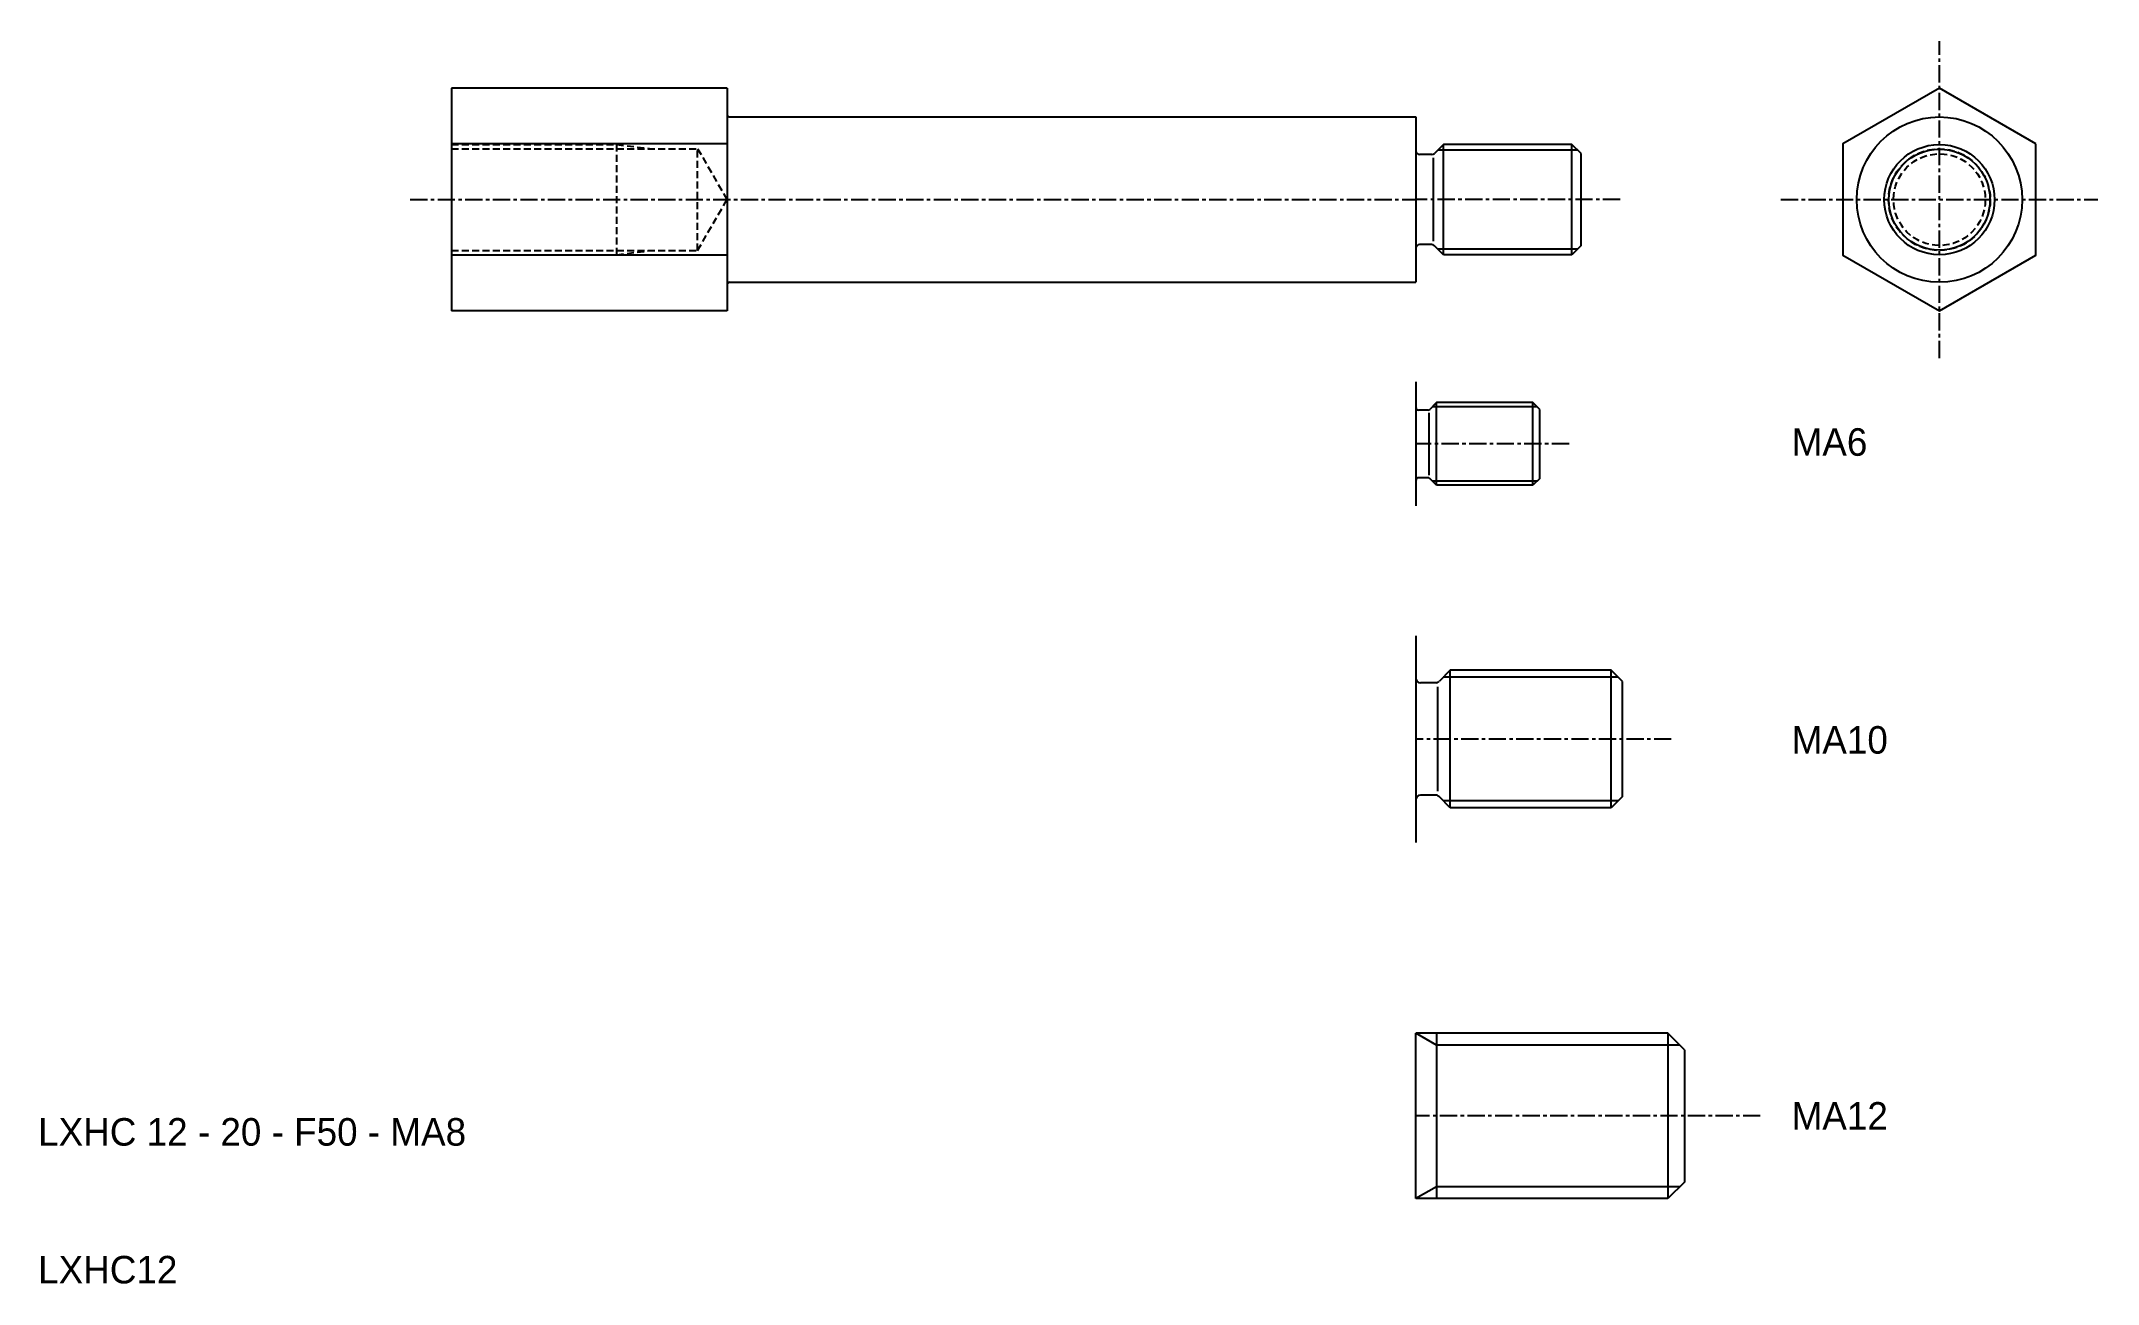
# Model space of a CAD drawing. Extents: x 107 to 256, y -33 to 57.
import ezdxf

# ---------------------------------------------------------------- set-up
doc = ezdxf.new("R2010")
doc.units = 0
doc.linetypes.add('CENTER', pattern=[2, 1.25, -0.25, 0.25, -0.25])
doc.linetypes.add('DASHED', pattern=[0.75, 0.5, -0.25])
doc.layers.get('0').update_dxf_attribs({"linetype": 'CONTINUOUS'})
doc.layers.add('CENTER', color=1, linetype='CENTER')

msp = doc.modelspace()

# ---------------------------------------------------------------- linework, layer by layer
at = {"color": 7, "linetype": 'CONTINUOUS'}
for p, q in [((136.41, 53.48), (136.41, 37.31)), ((156.41, 53.48), (136.41, 53.48)), ((156.41, 53.48), (156.41, 51.59)), ((156.41, 51.59), (156.41, 39.19)), ((156.61, 51.39), (206.41, 51.39)), ((206.41, 51.39), (206.41, 39.39)), ((156.41, 49.44), (136.41, 49.44)), ((208.41, 49.39), (207.75, 48.74)), ((217.74, 49.39), (208.41, 49.39)), ((208.41, 41.39), (208.41, 49.39)), ((217.74, 41.39), (217.74, 49.39)), ((218.41, 48.73), (217.74, 49.39)), ((207.57, 48.66), (206.68, 48.66)), ((207.67, 48.42), (207.67, 42.37)), ((218.41, 42.06), (218.41, 48.73)), ((207.57, 42.13), (206.68, 42.13)), ((208.41, 41.39), (207.75, 42.05)), ((218.41, 42.06), (217.74, 41.39)), ((156.41, 41.35), (136.41, 41.35)), ((217.74, 41.39), (208.41, 41.39)), ((156.41, 39.19), (156.41, 37.31)), ((156.61, 39.39), (206.41, 39.39)), ((156.41, 37.31), (136.41, 37.31)), ((206.41, 32.16), (206.41, 23.16)), ((207.28, 30.11), (206.61, 30.11)), ((207.35, 29.92), (207.35, 25.39)), ((207.91, 30.66), (207.42, 30.17)), ((207.91, 24.66), (207.91, 30.66)), ((214.91, 30.66), (207.91, 30.66)), ((215.41, 30.16), (214.91, 30.66)), ((214.91, 24.66), (214.91, 30.66)), ((215.41, 25.16), (215.41, 30.16)), ((207.28, 25.21), (206.61, 25.21)), ((207.91, 24.66), (207.42, 25.15)), ((214.91, 24.66), (207.91, 24.66)), ((215.41, 25.16), (214.91, 24.66)), ((206.41, 13.74), (206.41, -1.26)), ((208.91, 11.24), (208.09, 10.42)), ((220.58, 11.24), (208.91, 11.24)), ((208.91, 1.24), (208.91, 11.24)), ((220.58, 1.24), (220.58, 11.24)), ((221.41, 10.41), (220.58, 11.24)), ((207.85, 10.33), (206.74, 10.33)), ((207.98, 10.02), (207.98, 2.47)), ((221.41, 2.08), (221.41, 10.41)), ((207.85, 2.16), (206.74, 2.16)), ((208.91, 1.24), (208.09, 2.06)), ((221.41, 2.08), (220.58, 1.24)), ((220.58, 1.24), (208.91, 1.24)), ((206.41, -27.11), (206.41, -15.11)), ((224.7, -15.11), (206.41, -15.11)), ((207.9, -15.11), (207.9, -27.11)), ((224.7, -15.11), (224.7, -27.11)), ((225.9, -16.31), (224.7, -15.11)), ((225.9, -16.31), (225.9, -25.91)), ((225.9, -25.91), (224.7, -27.11)), ((224.7, -27.11), (206.41, -27.11))]:
    msp.add_line(p, q, dxfattribs=at)
at = {"color": 3, "linetype": 'DASHED'}
for p, q in [((136.41, 49.39), (148.41, 49.39)), ((148.41, 49.39), (150.91, 49.09)), ((148.41, 41.39), (148.41, 49.39)), ((136.41, 49.09), (154.28, 49.09)), ((154.28, 41.7), (154.28, 49.09)), ((154.28, 49.09), (156.41, 45.39)), ((154.28, 41.7), (156.41, 45.39)), ((136.41, 41.7), (154.28, 41.7)), ((136.41, 41.39), (148.41, 41.39)), ((148.41, 41.39), (150.91, 41.7))]:
    msp.add_line(p, q, dxfattribs=at)
at = {"color": 3, "linetype": 'CONTINUOUS'}
for p, q in [((218.15, 48.99), (208, 48.99)), ((218.15, 41.8), (208, 41.8)), ((215.22, 30.35), (207.6, 30.35)), ((215.22, 24.96), (207.6, 24.96)), ((221.09, 10.73), (208.4, 10.73)), ((221.09, 1.75), (208.4, 1.75)), ((207.9, -15.97), (206.41, -15.11)), ((225.55, -15.97), (207.9, -15.97)), ((207.9, -26.25), (206.41, -27.11)), ((225.55, -26.25), (207.9, -26.25))]:
    msp.add_line(p, q, dxfattribs=at)
at = {"color": 7, "linetype": 'CONTINUOUS'}
msp.add_lwpolyline([(251.41, 49.44), (244.41, 53.48), (237.41, 49.44), (237.41, 41.35), (244.41, 37.31), (251.41, 41.35)], close=True, dxfattribs=at)
for radius in [6, 4]:
    msp.add_circle((244.41, 45.39), radius, dxfattribs=at)
at = {"color": 3, "linetype": 'DASHED'}
for radius in [3.69, 3.33]:
    msp.add_circle((244.41, 45.39), radius, dxfattribs=at)
at = {"color": 3, "linetype": 'CONTINUOUS'}
msp.add_circle((244.41, 45.39), 3.67, dxfattribs=at)
at = {"color": 7, "linetype": 'CONTINUOUS'}
for centre, radius, start, end in [((156.61, 51.59), 0.2, 180, 270), ((206.68, 48.93), 0.267, 180, 270), ((207.57, 48.93), 0.267, 270, 315), ((206.68, 41.86), 0.267, 90, 180), ((207.57, 41.86), 0.267, 45, 90), ((156.61, 39.19), 0.2, 90, 180), ((206.61, 30.31), 0.2, 180, 270), ((207.28, 30.31), 0.2, 270, 315), ((206.61, 25.01), 0.2, 90, 180), ((207.28, 25.01), 0.2, 45, 90), ((206.74, 10.66), 0.333, 180, 270), ((207.85, 10.66), 0.333, 270, 315), ((206.74, 1.83), 0.333, 90, 180), ((207.85, 1.83), 0.333, 45, 90)]:
    msp.add_arc(centre, radius, start, end, dxfattribs=at)
at = {"layer": 'CENTER', "color": 1, "linetype": 'CENTER'}
for p, q in [((244.41, 33.89), (244.41, 56.89)), ((133.41, 45.39), (206.41, 45.39)), ((221.24, 45.39), (206.41, 45.39)), ((232.91, 45.39), (255.91, 45.39)), ((217.53, 27.66), (206.41, 27.66)), ((224.95, 6.24), (206.41, 6.24)), ((231.41, -21.11), (206.41, -21.11))]:
    msp.add_line(p, q, dxfattribs=at)

# ---------------------------------------------------------------- texts
at = {"color": 7, "linetype": 'CONTINUOUS'}
for s, p in [('MA6', (233.68, 26.8)), ('MA10', (233.68, 5.18)), ('MA12', (233.68, -22.11)), ('LXHC 12 - 20 - F50 - MA8', (106.41, -23.27)), ('LXHC12', (106.41, -33.27))]:
    msp.add_text(s, height=2, dxfattribs=at).set_placement(p)

doc.saveas('drawing.dxf')
